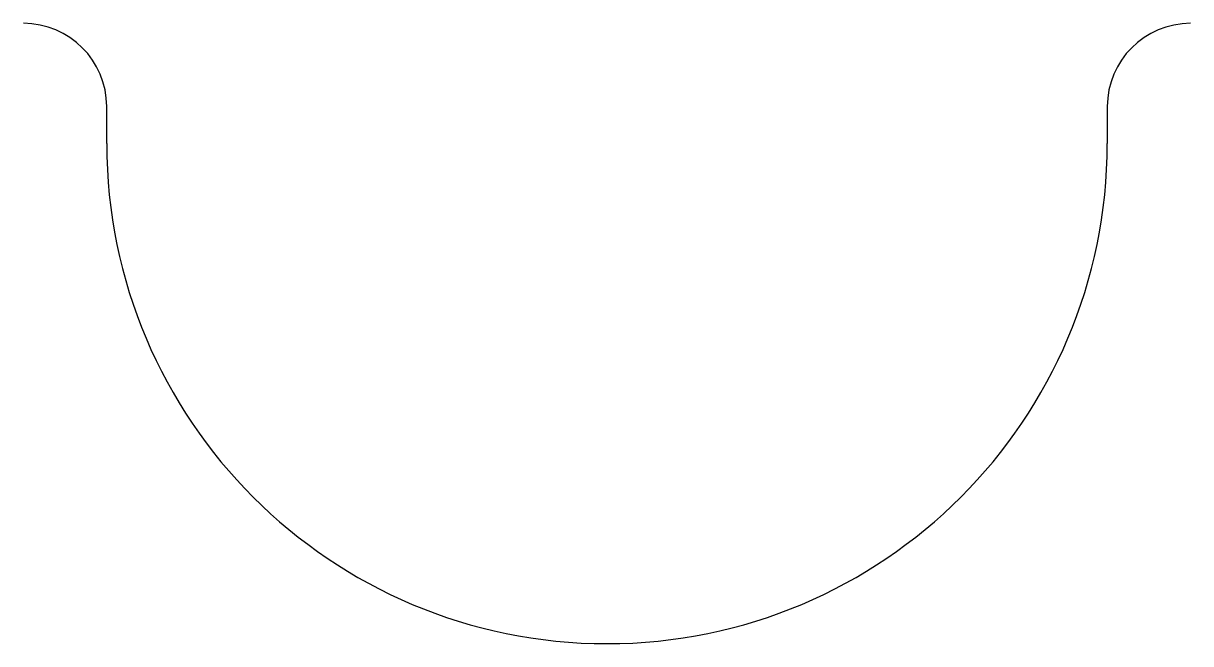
# Model space of a CAD drawing. Header units: millimetres. Extents: x 22 to 339, y -133 to -15.
# Drawn here: x 53.65 to 60.65, y -19.04 to -15.32 of the extents above.
import ezdxf

# ---------------------------------------------------------------- set-up
doc = ezdxf.new("R2010")
doc.units = ezdxf.units.MM
doc.layers.get('0').update_dxf_attribs({"linetype": 'CONTINUOUS'})

msp = doc.modelspace()

# ---------------------------------------------------------------- linework, layer by layer
for p, q in [((54.15, -16.0375), (54.15, -15.8155)), ((60.15, -15.8155), (60.15, -16.0375))]:
    msp.add_line(p, q)
for centre, radius, start, end in [((53.65, -15.8155), 0.5, 0, 90), ((60.65, -15.8155), 0.5, 90, 180), ((57.15, -16.0375), 3, -180, 0)]:
    msp.add_arc(centre, radius, start, end)

doc.saveas('drawing.dxf')
